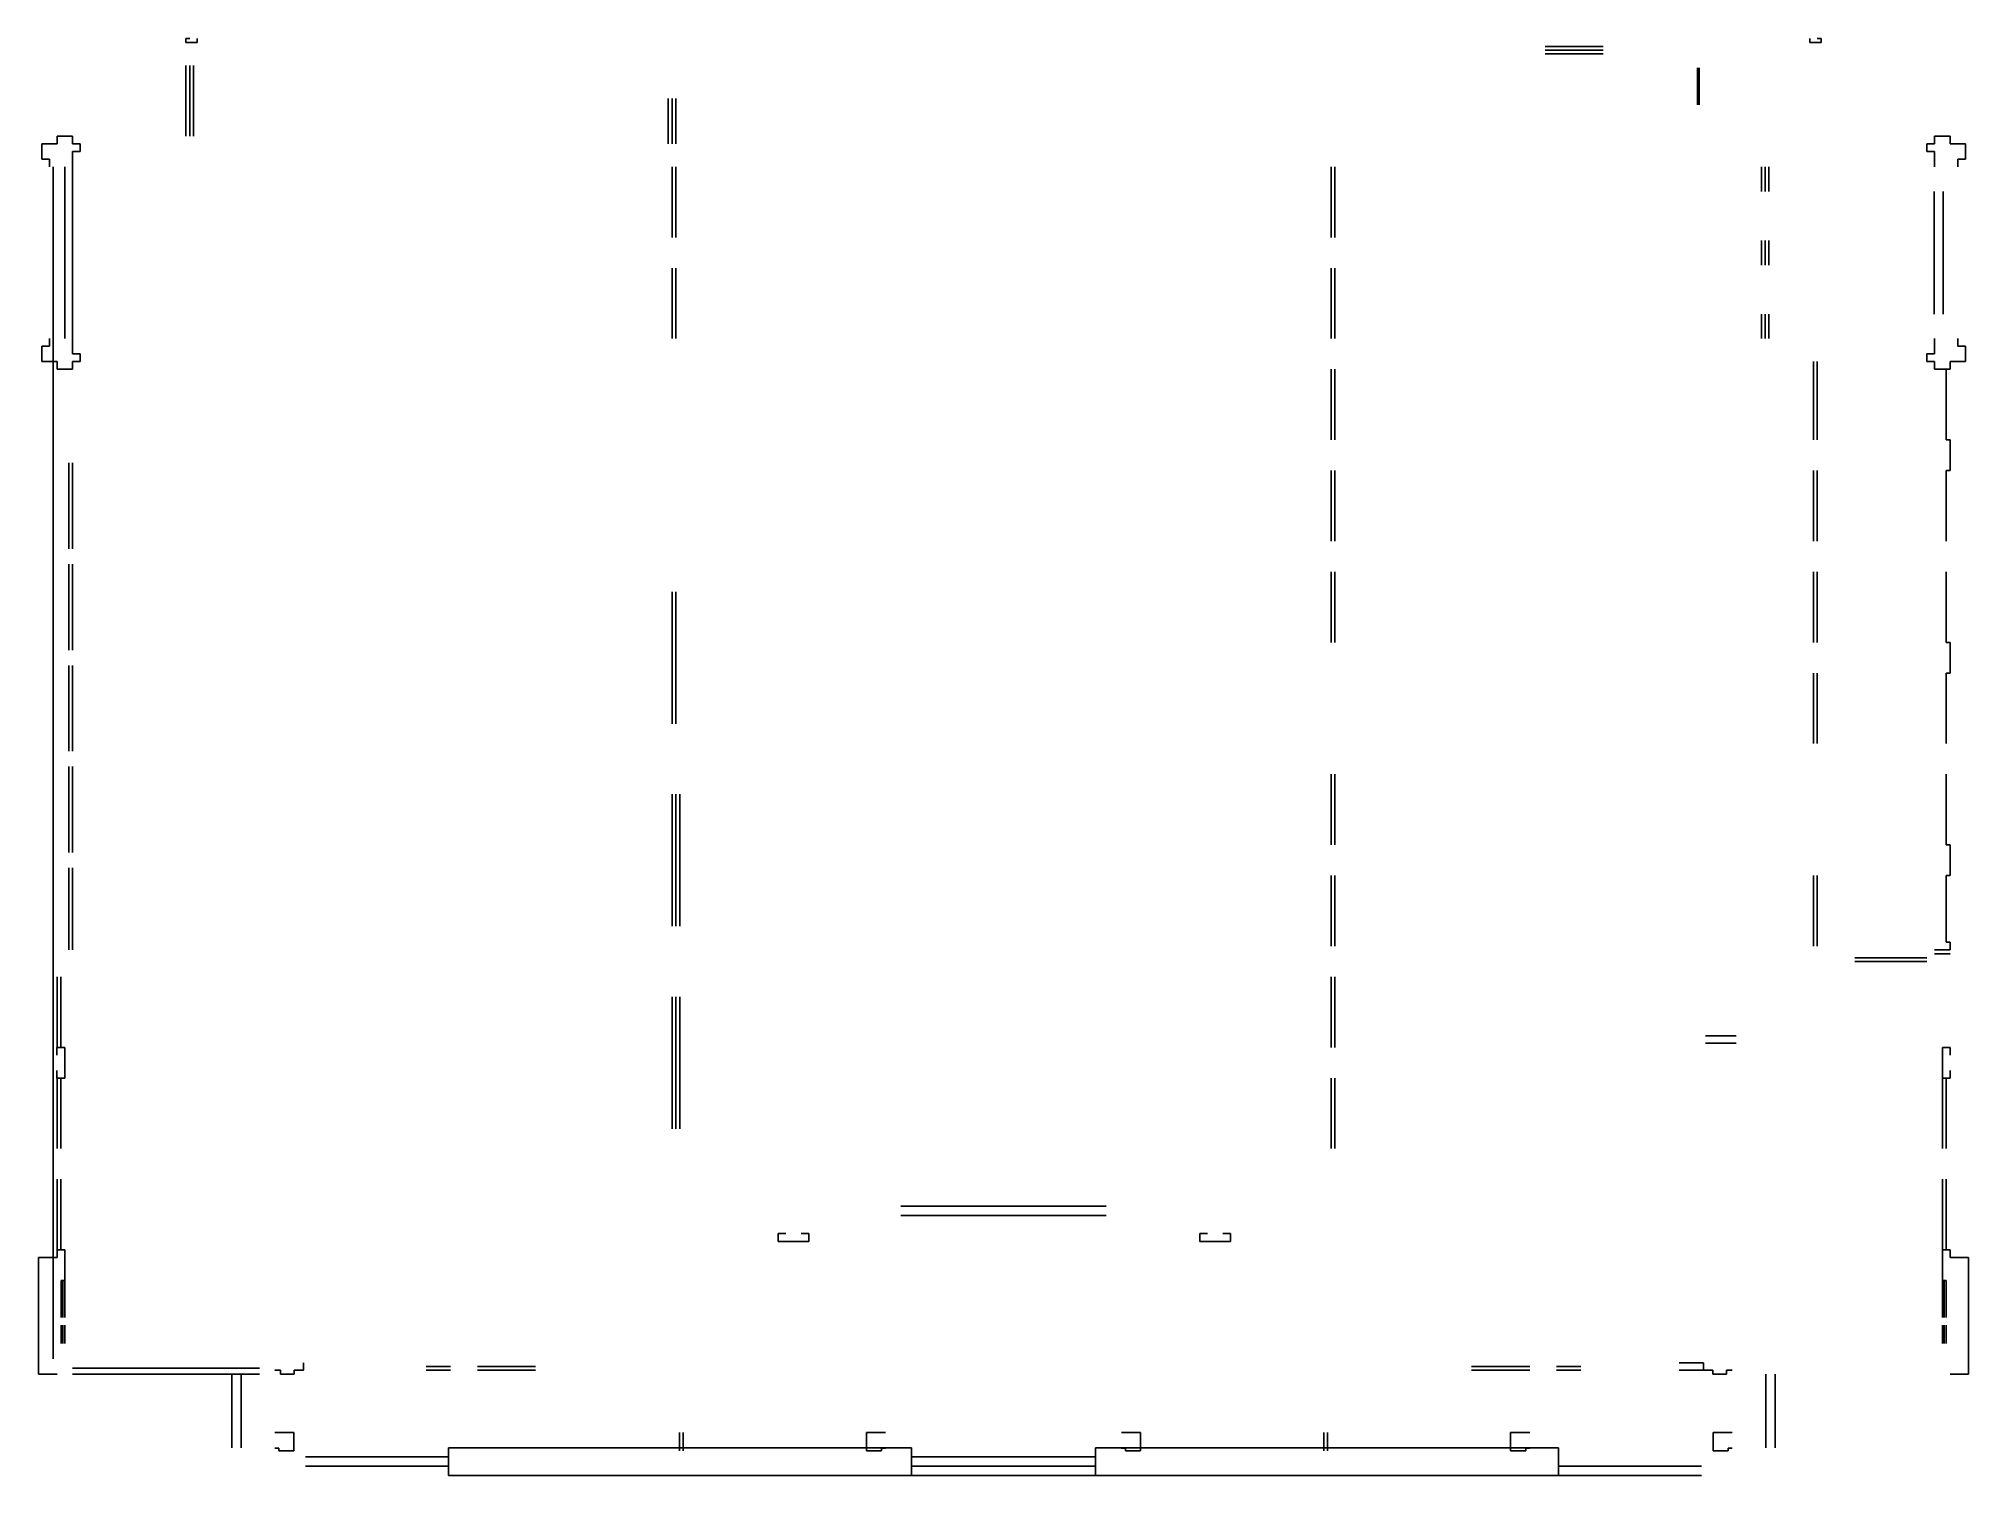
# Model space of a CAD drawing. Header units: millimetres. Extents: x 11666 to 74566, y 11673 to 58503.
import ezdxf

# ---------------------------------------------------------------- set-up
doc = ezdxf.new("R2010")
doc.units = ezdxf.units.MM

msp = doc.modelspace()

# ---------------------------------------------------------------- linework, layer by layer
for p, q in [((16466, 58373), (16466, 58503)), ((16466, 58503), (16596, 58503)), ((16836, 58503), (16836, 58373)), ((69396, 58503), (69396, 58373)), ((69766, 58503), (69636, 58503)), ((69766, 58373), (69766, 58503)), ((16836, 58373), (16466, 58373)), ((62666, 58243), (60766, 58243)), ((62666, 58123), (60766, 58123)), ((62666, 58003), (60766, 58003)), ((69396, 58373), (69766, 58373)), ((16466, 57623), (16466, 55323)), ((16591, 57623), (16591, 55323)), ((16716, 57623), (16716, 55323)), ((65741, 57548), (65741, 56348)), ((65791, 57548), (65791, 56348)), ((32191, 56548), (32191, 55073)), ((32316, 56548), (32316, 55073)), ((32436, 56548), (32436, 55073)), ((12266, 55073), (11766, 55073)), ((11766, 55073), (11766, 54573)), ((12266, 55073), (11766, 55073)), ((11766, 55073), (11766, 54573)), ((12266, 55073), (11766, 55073)), ((11766, 55073), (11766, 54573)), ((12266, 55073), (11766, 55073)), ((11766, 55073), (11766, 54573)), ((12266, 55073), (11766, 55073)), ((11766, 55073), (11766, 54573)), ((12266, 55073), (11766, 55073)), ((11766, 55073), (11766, 54573)), ((12266, 55073), (11766, 55073)), ((11766, 55073), (11766, 54573)), ((12266, 55073), (11766, 55073)), ((11766, 55073), (11766, 54573)), ((12766, 55323), (12266, 55323)), ((12266, 55323), (12266, 55073)), ((12766, 55323), (12266, 55323)), ((12266, 55323), (12266, 55073)), ((12766, 55323), (12266, 55323)), ((12266, 55323), (12266, 55073)), ((12766, 55323), (12266, 55323)), ((12266, 55323), (12266, 55073)), ((12766, 55323), (12266, 55323)), ((12266, 55323), (12266, 55073)), ((12766, 55323), (12266, 55323)), ((12266, 55323), (12266, 55073)), ((12766, 55323), (12266, 55323)), ((12266, 55323), (12266, 55073)), ((12766, 55323), (12266, 55323)), ((12266, 55323), (12266, 55073)), ((12766, 55073), (12766, 55323)), ((12766, 55073), (12766, 55323)), ((12766, 55073), (12766, 55323)), ((12766, 55073), (12766, 55323)), ((12766, 55073), (12766, 55323)), ((12766, 55073), (12766, 55323)), ((12766, 55073), (12766, 55323)), ((12766, 55073), (12766, 55323)), ((13016, 55073), (12766, 55073)), ((13016, 55073), (12766, 55073)), ((13016, 55073), (12766, 55073)), ((13016, 55073), (12766, 55073)), ((13016, 55073), (12766, 55073)), ((13016, 55073), (12766, 55073)), ((13016, 55073), (12766, 55073)), ((13016, 55073), (12766, 55073)), ((12766, 54323), (12766, 54823)), ((12766, 54823), (13016, 54823)), ((12766, 54323), (12766, 54823)), ((12766, 54823), (13016, 54823)), ((12766, 54323), (12766, 54823)), ((12766, 54823), (13016, 54823)), ((12766, 54323), (12766, 54823)), ((12766, 54823), (13016, 54823)), ((12766, 54323), (12766, 54823)), ((12766, 54823), (13016, 54823)), ((12766, 54323), (12766, 54823)), ((12766, 54823), (13016, 54823)), ((12766, 54323), (12766, 54823)), ((12766, 54823), (13016, 54823)), ((12766, 54323), (12766, 54823)), ((12766, 54823), (13016, 54823)), ((13016, 54823), (13016, 55073)), ((13016, 54823), (13016, 55073)), ((13016, 54823), (13016, 55073)), ((13016, 54823), (13016, 55073)), ((13016, 54823), (13016, 55073)), ((13016, 54823), (13016, 55073)), ((13016, 54823), (13016, 55073)), ((13016, 54823), (13016, 55073)), ((73216, 54823), (73216, 55073)), ((73216, 55073), (73466, 55073)), ((73216, 54823), (73216, 55073)), ((73216, 55073), (73466, 55073)), ((73216, 54823), (73216, 55073)), ((73216, 55073), (73466, 55073)), ((73216, 54823), (73216, 55073)), ((73216, 55073), (73466, 55073)), ((73216, 54823), (73216, 55073)), ((73216, 55073), (73466, 55073)), ((73216, 54823), (73216, 55073)), ((73216, 55073), (73466, 55073)), ((73216, 54823), (73216, 55073)), ((73216, 55073), (73466, 55073)), ((73216, 54823), (73216, 55073)), ((73216, 55073), (73466, 55073)), ((73466, 54823), (73216, 54823)), ((73466, 54823), (73216, 54823)), ((73466, 54823), (73216, 54823)), ((73466, 54823), (73216, 54823)), ((73466, 54823), (73216, 54823)), ((73466, 54823), (73216, 54823)), ((73466, 54823), (73216, 54823)), ((73466, 54823), (73216, 54823)), ((73466, 55073), (73466, 55323)), ((73466, 55323), (73966, 55323)), ((73466, 55073), (73466, 55323)), ((73466, 55323), (73966, 55323)), ((73466, 55073), (73466, 55323)), ((73466, 55323), (73966, 55323)), ((73466, 55073), (73466, 55323)), ((73466, 55323), (73966, 55323)), ((73466, 55073), (73466, 55323)), ((73466, 55323), (73966, 55323)), ((73466, 55073), (73466, 55323)), ((73466, 55323), (73966, 55323)), ((73466, 55073), (73466, 55323)), ((73466, 55323), (73966, 55323)), ((73466, 55073), (73466, 55323)), ((73466, 55323), (73966, 55323)), ((73466, 54323), (73466, 54823)), ((73466, 54323), (73466, 54823)), ((73466, 54323), (73466, 54823)), ((73466, 54323), (73466, 54823)), ((73466, 54323), (73466, 54823)), ((73466, 54323), (73466, 54823)), ((73466, 54323), (73466, 54823)), ((73466, 54323), (73466, 54823)), ((73966, 55323), (73966, 55073)), ((73966, 55323), (73966, 55073)), ((73966, 55323), (73966, 55073)), ((73966, 55323), (73966, 55073)), ((73966, 55323), (73966, 55073)), ((73966, 55323), (73966, 55073)), ((73966, 55323), (73966, 55073)), ((73966, 55323), (73966, 55073)), ((73966, 55073), (74466, 55073)), ((73966, 55073), (74466, 55073)), ((73966, 55073), (74466, 55073)), ((73966, 55073), (74466, 55073)), ((73966, 55073), (74466, 55073)), ((73966, 55073), (74466, 55073)), ((73966, 55073), (74466, 55073)), ((73966, 55073), (74466, 55073)), ((74466, 55073), (74466, 54573)), ((74466, 55073), (74466, 54573)), ((74466, 55073), (74466, 54573)), ((74466, 55073), (74466, 54573)), ((74466, 55073), (74466, 54573)), ((74466, 55073), (74466, 54573)), ((74466, 55073), (74466, 54573)), ((74466, 55073), (74466, 54573)), ((11766, 54573), (12016, 54573)), ((11766, 54573), (12016, 54573)), ((11766, 54573), (12016, 54573)), ((11766, 54573), (12016, 54573)), ((11766, 54573), (12016, 54573)), ((11766, 54573), (12016, 54573)), ((11766, 54573), (12016, 54573)), ((11766, 54573), (12016, 54573)), ((12016, 54573), (12016, 54323)), ((12016, 54573), (12016, 54323)), ((12016, 54573), (12016, 54323)), ((12016, 54573), (12016, 54323)), ((12016, 54573), (12016, 54323)), ((12016, 54573), (12016, 54323)), ((12016, 54573), (12016, 54323)), ((12016, 54573), (12016, 54323)), ((12136, 15473), (12136, 54323)), ((12516, 48723), (12516, 54323)), ((12766, 48723), (12766, 54323)), ((32316, 54323), (32316, 52023)), ((32436, 54323), (32436, 52023)), ((53796, 54323), (53796, 52023)), ((53916, 54323), (53916, 52023)), ((67826, 54323), (67826, 53523)), ((67946, 54323), (67946, 53523)), ((68066, 54323), (68066, 53523)), ((74466, 54573), (74216, 54573)), ((74216, 54573), (74216, 54323)), ((74466, 54573), (74216, 54573)), ((74216, 54573), (74216, 54323)), ((74466, 54573), (74216, 54573)), ((74216, 54573), (74216, 54323)), ((74466, 54573), (74216, 54573)), ((74216, 54573), (74216, 54323)), ((74466, 54573), (74216, 54573)), ((74216, 54573), (74216, 54323)), ((74466, 54573), (74216, 54573)), ((74216, 54573), (74216, 54323)), ((74466, 54573), (74216, 54573)), ((74216, 54573), (74216, 54323)), ((74466, 54573), (74216, 54573)), ((74216, 54573), (74216, 54323)), ((73446, 53523), (73446, 49523)), ((73746, 53523), (73746, 49523)), ((67826, 51123), (67826, 51923)), ((67946, 51123), (67946, 51923)), ((68066, 51123), (68066, 51923)), ((32316, 48723), (32316, 51023)), ((32436, 48723), (32436, 51023)), ((53796, 48723), (53796, 51023)), ((53916, 48723), (53916, 51023)), ((67826, 48723), (67826, 49523)), ((67946, 48723), (67946, 49523)), ((68066, 48723), (68066, 49523)), ((11766, 47973), (11766, 48473)), ((11766, 48473), (12016, 48473)), ((11766, 47973), (11766, 48473)), ((11766, 48473), (12016, 48473)), ((11766, 47973), (11766, 48473)), ((11766, 48473), (12016, 48473)), ((11766, 47973), (11766, 48473)), ((11766, 48473), (12016, 48473)), ((11766, 47973), (11766, 48473)), ((11766, 48473), (12016, 48473)), ((11766, 47973), (11766, 48473)), ((11766, 48473), (12016, 48473)), ((11766, 47973), (11766, 48473)), ((11766, 48473), (12016, 48473)), ((11766, 47973), (11766, 48473)), ((11766, 48473), (12016, 48473)), ((12016, 48473), (12016, 48723)), ((12016, 48473), (12016, 48723)), ((12016, 48473), (12016, 48723)), ((12016, 48473), (12016, 48723)), ((12016, 48473), (12016, 48723)), ((12016, 48473), (12016, 48723)), ((12016, 48473), (12016, 48723)), ((12016, 48473), (12016, 48723)), ((12766, 48723), (12766, 48223)), ((12766, 48723), (12766, 48223)), ((12766, 48723), (12766, 48223)), ((12766, 48723), (12766, 48223)), ((12766, 48723), (12766, 48223)), ((12766, 48723), (12766, 48223)), ((12766, 48723), (12766, 48223)), ((12766, 48723), (12766, 48223)), ((73466, 48723), (73466, 48223)), ((73466, 48723), (73466, 48223)), ((73466, 48723), (73466, 48223)), ((73466, 48723), (73466, 48223)), ((73466, 48723), (73466, 48223)), ((73466, 48723), (73466, 48223)), ((73466, 48723), (73466, 48223)), ((73466, 48723), (73466, 48223)), ((74216, 48473), (74216, 48723)), ((74216, 48473), (74216, 48723)), ((74216, 48473), (74216, 48723)), ((74216, 48473), (74216, 48723)), ((74216, 48473), (74216, 48723)), ((74216, 48473), (74216, 48723)), ((74216, 48473), (74216, 48723)), ((74216, 48473), (74216, 48723)), ((74466, 48473), (74216, 48473)), ((74466, 48473), (74216, 48473)), ((74466, 48473), (74216, 48473)), ((74466, 48473), (74216, 48473)), ((74466, 48473), (74216, 48473)), ((74466, 48473), (74216, 48473)), ((74466, 48473), (74216, 48473)), ((74466, 48473), (74216, 48473)), ((74466, 47973), (74466, 48473)), ((74466, 47973), (74466, 48473)), ((74466, 47973), (74466, 48473)), ((74466, 47973), (74466, 48473)), ((74466, 47973), (74466, 48473)), ((74466, 47973), (74466, 48473)), ((74466, 47973), (74466, 48473)), ((74466, 47973), (74466, 48473)), ((12266, 47973), (11766, 47973)), ((12266, 47973), (11766, 47973)), ((12266, 47973), (11766, 47973)), ((12266, 47973), (11766, 47973)), ((12266, 47973), (11766, 47973)), ((12266, 47973), (11766, 47973)), ((12266, 47973), (11766, 47973)), ((12266, 47973), (11766, 47973)), ((12266, 47723), (12266, 47973)), ((12266, 47723), (12266, 47973)), ((12266, 47723), (12266, 47973)), ((12266, 47723), (12266, 47973)), ((12266, 47723), (12266, 47973)), ((12266, 47723), (12266, 47973)), ((12266, 47723), (12266, 47973)), ((12266, 47723), (12266, 47973)), ((12766, 48223), (13016, 48223)), ((12766, 48223), (13016, 48223)), ((12766, 48223), (13016, 48223)), ((12766, 48223), (13016, 48223)), ((12766, 48223), (13016, 48223)), ((12766, 48223), (13016, 48223)), ((12766, 48223), (13016, 48223)), ((12766, 48223), (13016, 48223)), ((13016, 47973), (12766, 47973)), ((12766, 47973), (12766, 47723)), ((13016, 47973), (12766, 47973)), ((12766, 47973), (12766, 47723)), ((13016, 47973), (12766, 47973)), ((12766, 47973), (12766, 47723)), ((13016, 47973), (12766, 47973)), ((12766, 47973), (12766, 47723)), ((13016, 47973), (12766, 47973)), ((12766, 47973), (12766, 47723)), ((13016, 47973), (12766, 47973)), ((12766, 47973), (12766, 47723)), ((13016, 47973), (12766, 47973)), ((12766, 47973), (12766, 47723)), ((13016, 47973), (12766, 47973)), ((12766, 47973), (12766, 47723)), ((13016, 48223), (13016, 47973)), ((13016, 48223), (13016, 47973)), ((13016, 48223), (13016, 47973)), ((13016, 48223), (13016, 47973)), ((13016, 48223), (13016, 47973)), ((13016, 48223), (13016, 47973)), ((13016, 48223), (13016, 47973)), ((13016, 48223), (13016, 47973)), ((69516, 47973), (69516, 45423)), ((69636, 47973), (69636, 45423)), ((73466, 48223), (73216, 48223)), ((73216, 48223), (73216, 47973)), ((73466, 48223), (73216, 48223)), ((73216, 48223), (73216, 47973)), ((73466, 48223), (73216, 48223)), ((73216, 48223), (73216, 47973)), ((73466, 48223), (73216, 48223)), ((73216, 48223), (73216, 47973)), ((73466, 48223), (73216, 48223)), ((73216, 48223), (73216, 47973)), ((73466, 48223), (73216, 48223)), ((73216, 48223), (73216, 47973)), ((73466, 48223), (73216, 48223)), ((73216, 48223), (73216, 47973)), ((73466, 48223), (73216, 48223)), ((73216, 48223), (73216, 47973)), ((73216, 47973), (73466, 47973)), ((73216, 47973), (73466, 47973)), ((73216, 47973), (73466, 47973)), ((73216, 47973), (73466, 47973)), ((73216, 47973), (73466, 47973)), ((73216, 47973), (73466, 47973)), ((73216, 47973), (73466, 47973)), ((73216, 47973), (73466, 47973)), ((73466, 47973), (73466, 47723)), ((73466, 47973), (73466, 47723)), ((73466, 47973), (73466, 47723)), ((73466, 47973), (73466, 47723)), ((73466, 47973), (73466, 47723)), ((73466, 47973), (73466, 47723)), ((73466, 47973), (73466, 47723)), ((73466, 47973), (73466, 47723)), ((73966, 47723), (73966, 47973)), ((73966, 47973), (74466, 47973)), ((73966, 47723), (73966, 47973)), ((73966, 47973), (74466, 47973)), ((73966, 47723), (73966, 47973)), ((73966, 47973), (74466, 47973)), ((73966, 47723), (73966, 47973)), ((73966, 47973), (74466, 47973)), ((73966, 47723), (73966, 47973)), ((73966, 47973), (74466, 47973)), ((73966, 47723), (73966, 47973)), ((73966, 47973), (74466, 47973)), ((73966, 47723), (73966, 47973)), ((73966, 47973), (74466, 47973)), ((73966, 47723), (73966, 47973)), ((73966, 47973), (74466, 47973)), ((12766, 47723), (12266, 47723)), ((12766, 47723), (12266, 47723)), ((12766, 47723), (12266, 47723)), ((12766, 47723), (12266, 47723)), ((12766, 47723), (12266, 47723)), ((12766, 47723), (12266, 47723)), ((12766, 47723), (12266, 47723)), ((12766, 47723), (12266, 47723)), ((53796, 47723), (53796, 45423)), ((53916, 47723), (53916, 45423)), ((73466, 47723), (73966, 47723)), ((73466, 47723), (73966, 47723)), ((73466, 47723), (73966, 47723)), ((73466, 47723), (73966, 47723)), ((73466, 47723), (73966, 47723)), ((73466, 47723), (73966, 47723)), ((73466, 47723), (73966, 47723)), ((73466, 47723), (73966, 47723)), ((73836, 47723), (73836, 45423)), ((73836, 47723), (73836, 45423)), ((73836, 45423), (73966, 45423)), ((73836, 45423), (73966, 45423)), ((73966, 45423), (73966, 44423)), ((73966, 45423), (73966, 44423)), ((12646, 41873), (12646, 44673)), ((12766, 41873), (12766, 44673)), ((53796, 42123), (53796, 44423)), ((53916, 42123), (53916, 44423)), ((69516, 42123), (69516, 44423)), ((69636, 42123), (69636, 44423)), ((73966, 44423), (73836, 44423)), ((73836, 44423), (73836, 42123)), ((73966, 44423), (73836, 44423)), ((73836, 44423), (73836, 42123)), ((12646, 38573), (12646, 41373)), ((12766, 38573), (12766, 41373)), ((53796, 41123), (53796, 38823)), ((53916, 41123), (53916, 38823)), ((69516, 41123), (69516, 38823)), ((69636, 41123), (69636, 38823)), ((73836, 38823), (73836, 41123)), ((32316, 40473), (32316, 36173)), ((32436, 40473), (32436, 36173)), ((73966, 38823), (73836, 38823)), ((73966, 37823), (73966, 38823)), ((12646, 35273), (12646, 38073)), ((12766, 35273), (12766, 38073)), ((69516, 35523), (69516, 37823)), ((69636, 35523), (69636, 37823)), ((73836, 35523), (73836, 37823)), ((73836, 37823), (73966, 37823)), ((12646, 31973), (12646, 34773)), ((12766, 31973), (12766, 34773)), ((53796, 34523), (53796, 32223)), ((53916, 34523), (53916, 32223)), ((73836, 32223), (73836, 34523)), ((73836, 32223), (73836, 34523)), ((73836, 32223), (73836, 34523)), ((32316, 29573), (32316, 33873)), ((32436, 29573), (32436, 33873)), ((32566, 29573), (32566, 33873)), ((73966, 32223), (73836, 32223)), ((73966, 32223), (73836, 32223)), ((73966, 32223), (73836, 32223)), ((73966, 31223), (73966, 32223)), ((73966, 31223), (73966, 32223)), ((73966, 31223), (73966, 32223)), ((12646, 31473), (12646, 28803)), ((12766, 31473), (12766, 28803)), ((53796, 28923), (53796, 31223)), ((53916, 28923), (53916, 31223)), ((69516, 28923), (69516, 31223)), ((69636, 28923), (69636, 31223)), ((73836, 29053), (73836, 31223)), ((73836, 31223), (73966, 31223)), ((73836, 29053), (73836, 31223)), ((73836, 31223), (73966, 31223)), ((73836, 29053), (73836, 31223)), ((73836, 31223), (73966, 31223)), ((73966, 29053), (73836, 29053)), ((73966, 29053), (73836, 29053)), ((73966, 29053), (73836, 29053)), ((73966, 28803), (73966, 29053)), ((73966, 28803), (73966, 29053)), ((73966, 28803), (73966, 29053)), ((70866, 28543), (73216, 28543)), ((70866, 28423), (73216, 28423)), ((73966, 28803), (73466, 28803)), ((73966, 28803), (73466, 28803)), ((73966, 28803), (73466, 28803)), ((73966, 28673), (73466, 28673)), ((12266, 25623), (12266, 27923)), ((12386, 25623), (12386, 27923)), ((53796, 27923), (53796, 25623)), ((53916, 27923), (53916, 25623)), ((32316, 27273), (32316, 22973)), ((32436, 27273), (32436, 22973)), ((32566, 27273), (32566, 22973)), ((66996, 26003), (65996, 26003)), ((12256, 25373), (12256, 25623)), ((12256, 25623), (12516, 25623)), ((12256, 25373), (12256, 25623)), ((12256, 25623), (12516, 25623)), ((12516, 25623), (12516, 24623)), ((12516, 25623), (12516, 24623)), ((66996, 25763), (65996, 25763)), ((73716, 24623), (73716, 25623)), ((73716, 25623), (73976, 25623)), ((73716, 24623), (73716, 25623)), ((73716, 25623), (73976, 25623)), ((73976, 25623), (73976, 25373)), ((73976, 25623), (73976, 25373)), ((12256, 24623), (12256, 24873)), ((12256, 24623), (12256, 24873)), ((12516, 24623), (12256, 24623)), ((12516, 24623), (12256, 24623)), ((12266, 24623), (12266, 22323)), ((12386, 24623), (12386, 22323)), ((53796, 22323), (53796, 24623)), ((53916, 22323), (53916, 24623)), ((73716, 24623), (73716, 22323)), ((73976, 24623), (73716, 24623)), ((73976, 24623), (73716, 24623)), ((73836, 24623), (73836, 22323)), ((73976, 24873), (73976, 24623)), ((73976, 24873), (73976, 24623)), ((12266, 19023), (12266, 21323)), ((12386, 19023), (12386, 21323)), ((73716, 19023), (73716, 21323)), ((73836, 19023), (73836, 21323)), ((39766, 20448), (46466, 20448)), ((39766, 20148), (46466, 20148)), ((35766, 19293), (35766, 19553)), ((35766, 19553), (36016, 19553)), ((35766, 19293), (35766, 19553)), ((35766, 19553), (36016, 19553)), ((36516, 19553), (36766, 19553)), ((36516, 19553), (36766, 19553)), ((36766, 19553), (36766, 19293)), ((36766, 19553), (36766, 19293)), ((49516, 19293), (49516, 19553)), ((49516, 19553), (49766, 19553)), ((49516, 19293), (49516, 19553)), ((49516, 19553), (49766, 19553)), ((50266, 19553), (50516, 19553)), ((50266, 19553), (50516, 19553)), ((50516, 19553), (50516, 19293)), ((50516, 19553), (50516, 19293)), ((12266, 18773), (12266, 19023)), ((12266, 19023), (12516, 19023)), ((12266, 18773), (12266, 19023)), ((12266, 19023), (12516, 19023)), ((12266, 18773), (12266, 19023)), ((12266, 19023), (12516, 19023)), ((12266, 18773), (12266, 19023)), ((12266, 19023), (12516, 19023)), ((12516, 19023), (12516, 18023)), ((12516, 19023), (12516, 18023)), ((12516, 19023), (12516, 18023)), ((12516, 19023), (12516, 18023)), ((36766, 19293), (35766, 19293)), ((36766, 19293), (35766, 19293)), ((50516, 19293), (49516, 19293)), ((50516, 19293), (49516, 19293)), ((73966, 19023), (73716, 19023)), ((73716, 19023), (73716, 18023)), ((73966, 19023), (73716, 19023)), ((73716, 19023), (73716, 18023)), ((73966, 19023), (73716, 19023)), ((73716, 19023), (73716, 18023)), ((73966, 19023), (73716, 19023)), ((73716, 19023), (73716, 18023)), ((73966, 18773), (73966, 19023)), ((73966, 18773), (73966, 19023)), ((73966, 18773), (73966, 19023)), ((73966, 18773), (73966, 19023)), ((11666, 14973), (11666, 18773)), ((11666, 18773), (12266, 18773)), ((11666, 14973), (11666, 18773)), ((11666, 18773), (12266, 18773)), ((11666, 14973), (11666, 18773)), ((11666, 18773), (12266, 18773)), ((11666, 14973), (11666, 18773)), ((11666, 18773), (12266, 18773)), ((74566, 18773), (73966, 18773)), ((74566, 18773), (73966, 18773)), ((74566, 18773), (73966, 18773)), ((74566, 18773), (73966, 18773)), ((74566, 14973), (74566, 18773)), ((74566, 14973), (74566, 18773)), ((74566, 14973), (74566, 18773)), ((74566, 14973), (74566, 18773)), ((12396, 16823), (12396, 18023)), ((12516, 18023), (12396, 18023)), ((12516, 18023), (12396, 18023)), ((12516, 18023), (12396, 18023)), ((12516, 18023), (12396, 18023)), ((12456, 16823), (12456, 18023)), ((12516, 16823), (12516, 18023)), ((73716, 16823), (73716, 18023)), ((73716, 18023), (73836, 18023)), ((73716, 18023), (73836, 18023)), ((73716, 18023), (73836, 18023)), ((73716, 18023), (73836, 18023)), ((73776, 16823), (73776, 18023)), ((73836, 16823), (73836, 18023)), ((12396, 16573), (12396, 15973)), ((12456, 16573), (12456, 15973)), ((12516, 16573), (12516, 15973)), ((73716, 16573), (73716, 15973)), ((73776, 16573), (73776, 15973)), ((73836, 16573), (73836, 15973)), ((12766, 15173), (18866, 15173)), ((19546, 15103), (19366, 15103)), ((19546, 15103), (19366, 15103)), ((19546, 15103), (19366, 15103)), ((19546, 14973), (19546, 15103)), ((19546, 14973), (19546, 15103)), ((19546, 14973), (19546, 15103)), ((20296, 15103), (19996, 15103)), ((19996, 15103), (19996, 14973)), ((20296, 15103), (19996, 15103)), ((19996, 15103), (19996, 14973)), ((20296, 15103), (19996, 15103)), ((19996, 15103), (19996, 14973)), ((20296, 15343), (20296, 15103)), ((20296, 15343), (20296, 15103)), ((20296, 15343), (20296, 15103)), ((24296, 15223), (25096, 15223)), ((24296, 15103), (25096, 15103)), ((25966, 15223), (27866, 15223)), ((25966, 15103), (27866, 15103)), ((60266, 15223), (58366, 15223)), ((60266, 15103), (58366, 15103)), ((61936, 15223), (61136, 15223)), ((61936, 15103), (61136, 15103)), ((65136, 15343), (65936, 15343)), ((65136, 15103), (65936, 15103)), ((65936, 15343), (65936, 15103)), ((65936, 15343), (65936, 15103)), ((65936, 15343), (65936, 15103)), ((65936, 15103), (66236, 15103)), ((65936, 15103), (66236, 15103)), ((65936, 15103), (66236, 15103)), ((66236, 15103), (66236, 14973)), ((66236, 15103), (66236, 14973)), ((66236, 15103), (66236, 14973)), ((66686, 14973), (66686, 15103)), ((66686, 15103), (66866, 15103)), ((66686, 14973), (66686, 15103)), ((66686, 15103), (66866, 15103)), ((66686, 14973), (66686, 15103)), ((66686, 15103), (66866, 15103)), ((12266, 14973), (11666, 14973)), ((12266, 14973), (11666, 14973)), ((12266, 14973), (11666, 14973)), ((12266, 14973), (11666, 14973)), ((12766, 14973), (18866, 14973)), ((17966, 14973), (17966, 12573)), ((18266, 14973), (18266, 12573)), ((19996, 14973), (19546, 14973)), ((19996, 14973), (19546, 14973)), ((19996, 14973), (19546, 14973)), ((66236, 14973), (66686, 14973)), ((66236, 14973), (66686, 14973)), ((66236, 14973), (66686, 14973)), ((67966, 12573), (67966, 14973)), ((68266, 12573), (68266, 14973)), ((73966, 14973), (74566, 14973)), ((73966, 14973), (74566, 14973)), ((73966, 14973), (74566, 14973)), ((73966, 14973), (74566, 14973)), ((19986, 13073), (19366, 13073)), ((19986, 13073), (19366, 13073)), ((19986, 12473), (19986, 13073)), ((19986, 12473), (19986, 13073)), ((32556, 13073), (32556, 12473)), ((32676, 13073), (32676, 12473)), ((38646, 12473), (38646, 13073)), ((38646, 13073), (39266, 13073)), ((38646, 12473), (38646, 13073)), ((38646, 13073), (39266, 13073)), ((47586, 13073), (46966, 13073)), ((47586, 13073), (46966, 13073)), ((47586, 12473), (47586, 13073)), ((47586, 12473), (47586, 13073)), ((53556, 13073), (53556, 12473)), ((53676, 13073), (53676, 12473)), ((59646, 12473), (59646, 13073)), ((59646, 13073), (60266, 13073)), ((59646, 12473), (59646, 13073)), ((59646, 13073), (60266, 13073)), ((66246, 12473), (66246, 13073)), ((66246, 13073), (66866, 13073)), ((66246, 12473), (66246, 13073)), ((66246, 13073), (66866, 13073)), ((19366, 12563), (19496, 12563)), ((19366, 12563), (19496, 12563)), ((19496, 12563), (19496, 12473)), ((19496, 12563), (19496, 12473)), ((19496, 12473), (19986, 12473)), ((19496, 12473), (19986, 12473)), ((25026, 12273), (20366, 12273)), ((25026, 11973), (20366, 11973)), ((25026, 11673), (25026, 12573)), ((25026, 12573), (40116, 12573)), ((39136, 12473), (38646, 12473)), ((39136, 12473), (38646, 12473)), ((39266, 12563), (39136, 12563)), ((39136, 12563), (39136, 12473)), ((39266, 12563), (39136, 12563)), ((39136, 12563), (39136, 12473)), ((40116, 12573), (40116, 11673)), ((40116, 12273), (46116, 12273)), ((40116, 11973), (46116, 11973)), ((46116, 12573), (61206, 12573)), ((46116, 11673), (46116, 12573)), ((46966, 12563), (47096, 12563)), ((46966, 12563), (47096, 12563)), ((47096, 12563), (47096, 12473)), ((47096, 12563), (47096, 12473)), ((47096, 12473), (47586, 12473)), ((47096, 12473), (47586, 12473)), ((60136, 12473), (59646, 12473)), ((60136, 12473), (59646, 12473)), ((60266, 12563), (60136, 12563)), ((60136, 12563), (60136, 12473)), ((60266, 12563), (60136, 12563)), ((60136, 12563), (60136, 12473)), ((61206, 12573), (61206, 11673)), ((61206, 11973), (65866, 11973)), ((66736, 12473), (66246, 12473)), ((66736, 12473), (66246, 12473)), ((66866, 12563), (66736, 12563)), ((66736, 12563), (66736, 12473)), ((66866, 12563), (66736, 12563)), ((66736, 12563), (66736, 12473)), ((40116, 11673), (25026, 11673)), ((40116, 11673), (46116, 11673)), ((61206, 11673), (46116, 11673)), ((61206, 11673), (65866, 11673))]:
    msp.add_line(p, q)

doc.saveas('drawing.dxf')
